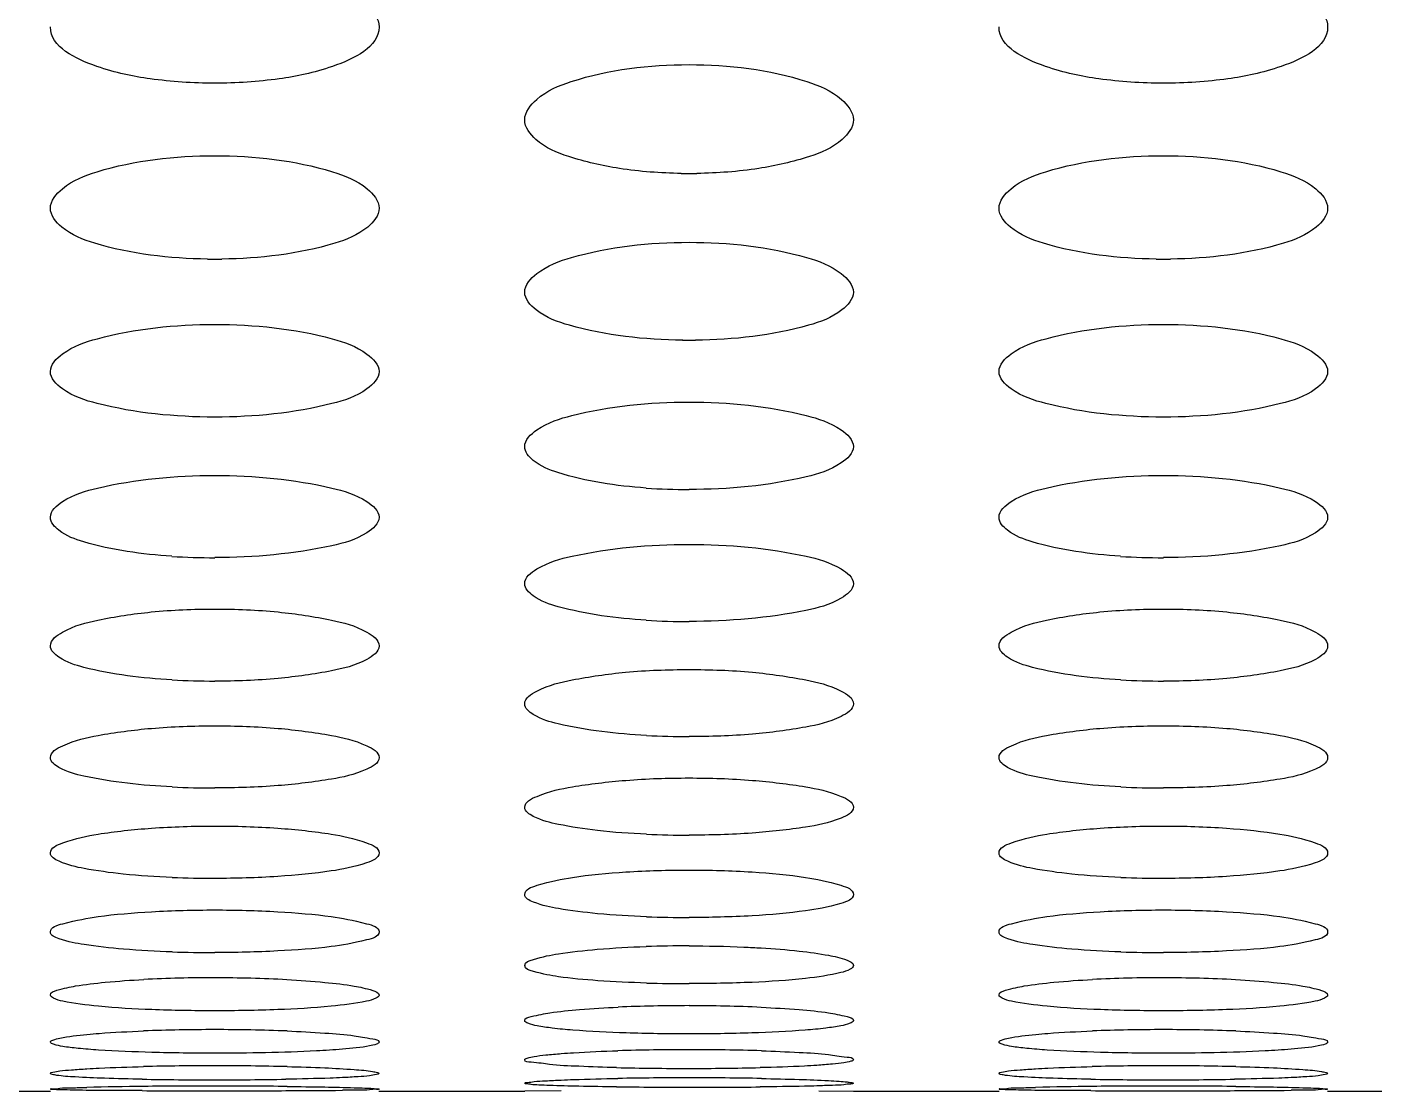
# Model space of a CAD drawing. Header units: millimetres. Extents: x 0 to 1189, y 0 to 841.
# Drawn here: x 557.13 to 569.43, y 247.11 to 256.83 of the extents above; entities that cross this region are included whole.
import ezdxf

# ---------------------------------------------------------------- set-up
doc = ezdxf.new("R2010")
doc.units = ezdxf.units.MM
doc.header["$LTSCALE"] = 65.395
doc.layers.get('0').update_dxf_attribs({"linetype": 'CONTINUOUS'})

msp = doc.modelspace()

# ---------------------------------------------------------------- linework, layer by layer
at = {"color": 7, "linetype": 'Continuous'}
for p, q in [((556.014, 247.109), (557.346, 247.109)), ((560.342, 247.109), (561.674, 247.109)), ((562.008, 247.112), (561.674, 247.109)), ((564.358, 247.112), (564.674, 247.109)), ((564.674, 247.109), (566.006, 247.109)), ((569.003, 247.109), (590.354, 247.109))]:
    msp.add_line(p, q, dxfattribs=at)
for centre, radius, start, end in [((563.174, 260.03), 4.542, 269.0972, 270.9041), ((558.844, 259.492), 4.786, 269.2266, 270.7746), ((567.504, 259.492), 4.786, 269.2266, 270.7746), ((563.174, 259.019), 5.055, 269.3417, 270.6592), ((563.171, 258.257), 5.655, 266.0614, 270.0316), ((558.841, 258), 6.021, 266.3071, 270.0299), ((567.501, 258), 6.021, 266.3071, 270.0299), ((563.171, 257.828), 6.432, 266.5491, 270.0282), ((558.841, 257.751), 6.898, 266.7877, 270.0265), ((567.501, 257.751), 6.898, 266.7877, 270.0265), ((563.171, 257.779), 7.433, 267.0233, 270.0248), ((558.841, 257.929), 8.052, 267.2559, 270.0231), ((567.501, 257.929), 8.052, 267.2559, 270.0231), ((563.171, 258.224), 8.778, 267.4861, 270.0214), ((558.841, 258.693), 9.641, 267.7138, 270.0196), ((567.501, 258.693), 9.641, 267.7138, 270.0196), ((563.171, 259.38), 10.686, 267.9395, 270.0178), ((563.171, 236.694), 11.741, 89.9853, 91.9008), ((558.841, 260.35), 11.976, 268.1632, 270.0161), ((567.501, 260.35), 11.976, 268.1632, 270.0161), ((558.828, 235.675), 12.469, 89.9261, 92.904), ((558.861, 235.731), 12.412, 87.0339, 90.0795), ((563.171, 261.701), 13.611, 268.3853, 270.0143), ((567.488, 235.675), 12.469, 89.9261, 92.904), ((567.521, 235.731), 12.412, 87.0339, 90.0795), ((563.158, 233.497), 14.392, 89.9366, 92.5178), ((563.191, 233.561), 14.327, 87.4282, 90.0682), ((558.828, 230.661), 17.009, 89.9473, 92.1322), ((558.861, 230.736), 16.934, 87.8221, 90.0567), ((567.489, 230.661), 17.009, 89.9473, 92.1322), ((567.521, 230.736), 16.934, 87.8221, 90.0567), ((563.159, 226.706), 20.781, 89.9581, 91.7471), ((563.19, 226.796), 20.691, 88.2154, 90.0451), ((558.83, 220.651), 26.689, 89.9691, 91.3625), ((558.859, 220.762), 26.578, 88.6085, 90.0333), ((563.15, 274.232), 26.916, 268.6437, 270.0508), ((563.196, 274.392), 27.076, 269.9527, 271.3264), ((567.49, 220.651), 26.689, 89.9691, 91.3625), ((567.52, 220.762), 26.578, 88.6085, 90.0333), ((558.818, 285.004), 37.792, 269.0365, 270.0388), ((558.868, 285.243), 38.031, 269.9638, 270.942), ((563.161, 209.958), 37.272, 89.9802, 90.9781), ((563.188, 210.1), 37.13, 89.0012, 90.0214), ((567.479, 285.004), 37.792, 269.0365, 270.0388), ((567.528, 285.243), 38.031, 269.9638, 270.942), ((558.529, 211.169), 35.984, 90.533, 91.3562), ((558.794, 443.122), 196.01, 269.82145, 270.01474), ((558.835, 185.429), 61.726, 89.99134, 90.59403), ((558.854, 185.616), 61.539, 89.39375, 90.00937), ((558.892, 445.404), 198.292, 269.98624, 270.17387), ((559.381, 307.841), 60.728, 270.10634, 270.59399), ((563.144, 310.522), 63.377, 269.42903, 270.0268), ((563.202, 310.977), 63.833, 269.97502, 270.55785), ((567.19, 211.169), 35.984, 90.533, 91.3562), ((567.454, 443.122), 196.01, 269.82145, 270.01474), ((567.495, 185.429), 61.726, 89.99134, 90.59403), ((567.514, 185.616), 61.539, 89.39375, 90.00937), ((567.552, 445.404), 198.292, 269.98624, 270.17387), ((568.041, 307.841), 60.728, 270.10634, 270.59399)]:
    msp.add_arc(centre, radius, start, end, dxfattribs=at)
for points, knots in [([(558.844, 257.355), (559.041, 257.355), (559.406, 257.332), (559.879, 257.219), (560.212, 257.077), (560.344, 256.9), (560.344, 256.825)], [0, 0, 0, 0, 0.352477, 0.652127, 0.866287, 1, 1, 1, 1]), ([(567.504, 257.355), (567.701, 257.355), (568.066, 257.332), (568.54, 257.219), (568.872, 257.077), (569.004, 256.9), (569.004, 256.825)], [0, 0, 0, 0, 0.352477, 0.652127, 0.866287, 1, 1, 1, 1]), ([(558.844, 256.311), (558.647, 256.311), (558.273, 256.338), (557.777, 256.438), (557.344, 256.64), (557.344, 256.825)], [0, 0, 0, 0, 0.358044, 0.662257, 1, 1, 1, 1]), ([(560.344, 256.825), (560.344, 256.64), (559.911, 256.438), (559.415, 256.338), (559.04, 256.311), (558.844, 256.311)], [0, 0, 0, 0, 0.337733, 0.641958, 1, 1, 1, 1]), ([(567.504, 256.311), (567.308, 256.311), (566.933, 256.338), (566.438, 256.438), (566.004, 256.64), (566.004, 256.825)], [0, 0, 0, 0, 0.358044, 0.662257, 1, 1, 1, 1]), ([(569.004, 256.825), (569.004, 256.64), (568.571, 256.438), (568.076, 256.338), (567.701, 256.311), (567.504, 256.311)], [0, 0, 0, 0, 0.337733, 0.641958, 1, 1, 1, 1]), ([(561.674, 255.977), (561.674, 256.049), (561.811, 256.22), (562.321, 256.424), (562.812, 256.481), (563.174, 256.481)], [0, 0, 0, 0, 0.130483, 0.345002, 1, 1, 1, 1]), ([(563.174, 256.481), (563.536, 256.481), (564.027, 256.424), (564.537, 256.22), (564.674, 256.049), (564.674, 255.977)], [0, 0, 0, 0, 0.654989, 0.869511, 1, 1, 1, 1]), ([(563.103, 255.488), (562.914, 255.491), (562.566, 255.515), (562.116, 255.618), (561.801, 255.744), (561.674, 255.908), (561.674, 255.977)], [0, 0, 0, 0, 0.357213, 0.657286, 0.869555, 1, 1, 1, 1]), ([(564.674, 255.977), (564.674, 255.908), (564.547, 255.744), (564.232, 255.618), (563.782, 255.515), (563.434, 255.491), (563.246, 255.488)], [0, 0, 0, 0, 0.13044, 0.342703, 0.642785, 1, 1, 1, 1]), ([(557.344, 255.17), (557.344, 255.24), (557.485, 255.404), (557.993, 255.595), (558.483, 255.649), (558.844, 255.649)], [0, 0, 0, 0, 0.126967, 0.341402, 1, 1, 1, 1]), ([(558.844, 255.649), (559.205, 255.649), (559.695, 255.595), (560.203, 255.404), (560.344, 255.24), (560.344, 255.17)], [0, 0, 0, 0, 0.658589, 0.873026, 1, 1, 1, 1]), ([(566.004, 255.17), (566.004, 255.24), (566.145, 255.404), (566.654, 255.595), (567.143, 255.649), (567.504, 255.649)], [0, 0, 0, 0, 0.126967, 0.341402, 1, 1, 1, 1]), ([(567.504, 255.649), (567.865, 255.649), (568.355, 255.595), (568.863, 255.404), (569.004, 255.24), (569.004, 255.17)], [0, 0, 0, 0, 0.658589, 0.873026, 1, 1, 1, 1]), ([(558.779, 254.706), (558.432, 254.711), (557.965, 254.763), (557.476, 254.945), (557.344, 255.103), (557.344, 255.17)], [0, 0, 0, 0, 0.660313, 0.87299, 1, 1, 1, 1]), ([(560.344, 255.17), (560.344, 255.103), (560.212, 254.945), (559.723, 254.763), (559.255, 254.711), (558.909, 254.706)], [0, 0, 0, 0, 0.127005, 0.339676, 1, 1, 1, 1]), ([(567.44, 254.706), (567.093, 254.711), (566.625, 254.763), (566.137, 254.945), (566.004, 255.103), (566.004, 255.17)], [0, 0, 0, 0, 0.660313, 0.87299, 1, 1, 1, 1]), ([(569.004, 255.17), (569.004, 255.103), (568.872, 254.945), (568.383, 254.763), (567.916, 254.711), (567.569, 254.706)], [0, 0, 0, 0, 0.127005, 0.339676, 1, 1, 1, 1]), ([(561.674, 254.404), (561.674, 254.471), (561.82, 254.628), (562.325, 254.806), (562.814, 254.859), (563.174, 254.859)], [0, 0, 0, 0, 0.123467, 0.337852, 1, 1, 1, 1]), ([(563.174, 254.859), (563.534, 254.859), (564.023, 254.806), (564.528, 254.628), (564.674, 254.471), (564.674, 254.404)], [0, 0, 0, 0, 0.662139, 0.876527, 1, 1, 1, 1]), ([(563.116, 253.965), (562.768, 253.969), (562.3, 254.019), (561.812, 254.188), (561.674, 254.34), (561.674, 254.404)], [0, 0, 0, 0, 0.66391, 0.876637, 1, 1, 1, 1]), ([(564.674, 254.404), (564.674, 254.34), (564.536, 254.188), (564.048, 254.019), (563.58, 253.969), (563.232, 253.965)], [0, 0, 0, 0, 0.123358, 0.336079, 1, 1, 1, 1]), ([(557.344, 253.679), (557.344, 253.744), (557.495, 253.894), (557.997, 254.059), (558.484, 254.109), (558.844, 254.109)], [0, 0, 0, 0, 0.120063, 0.334554, 1, 1, 1, 1]), ([(558.844, 254.109), (559.204, 254.109), (559.692, 254.059), (560.194, 253.893), (560.344, 253.744), (560.344, 253.679)], [0, 0, 0, 0, 0.666388, 0.880309, 1, 1, 1, 1]), ([(566.004, 253.679), (566.004, 253.744), (566.155, 253.894), (566.657, 254.059), (567.145, 254.109), (567.504, 254.109)], [0, 0, 0, 0, 0.120063, 0.334554, 1, 1, 1, 1]), ([(567.504, 254.109), (567.864, 254.109), (568.352, 254.059), (568.854, 253.893), (569.004, 253.744), (569.004, 253.679)], [0, 0, 0, 0, 0.666388, 0.880309, 1, 1, 1, 1]), ([(558.844, 253.263), (558.484, 253.263), (557.998, 253.311), (557.494, 253.467), (557.344, 253.615), (557.344, 253.679)], [0, 0, 0, 0, 0.667555, 0.881041, 1, 1, 1, 1]), ([(560.344, 253.679), (560.344, 253.615), (560.193, 253.466), (559.689, 253.311), (559.203, 253.263), (558.844, 253.263)], [0, 0, 0, 0, 0.119328, 0.333386, 1, 1, 1, 1]), ([(567.504, 253.263), (567.144, 253.263), (566.658, 253.311), (566.155, 253.467), (566.004, 253.615), (566.004, 253.679)], [0, 0, 0, 0, 0.667555, 0.881041, 1, 1, 1, 1]), ([(569.004, 253.679), (569.004, 253.615), (568.853, 253.466), (568.35, 253.311), (567.863, 253.263), (567.504, 253.263)], [0, 0, 0, 0, 0.119328, 0.333386, 1, 1, 1, 1]), ([(561.674, 252.994), (561.674, 253.056), (561.83, 253.199), (562.327, 253.352), (562.815, 253.4), (563.174, 253.4)], [0, 0, 0, 0, 0.116573, 0.331073, 1, 1, 1, 1]), ([(563.174, 253.4), (563.533, 253.4), (564.021, 253.352), (564.518, 253.199), (564.674, 253.056), (564.674, 252.994)], [0, 0, 0, 0, 0.668915, 0.883419, 1, 1, 1, 1]), ([(562.782, 252.615), (562.511, 252.634), (562.15, 252.686), (561.775, 252.828), (561.674, 252.945), (561.674, 252.994)], [0, 0, 0, 0, 0.671383, 0.878704, 1, 1, 1, 1]), ([(564.674, 252.994), (564.674, 252.932), (564.518, 252.791), (564.019, 252.647), (563.533, 252.602), (563.174, 252.602)], [0, 0, 0, 0, 0.11584, 0.329936, 1, 1, 1, 1]), ([(557.344, 252.348), (557.344, 252.409), (557.505, 252.544), (557.998, 252.684), (558.486, 252.731), (558.844, 252.731)], [0, 0, 0, 0, 0.113166, 0.327714, 1, 1, 1, 1]), ([(558.844, 252.731), (559.202, 252.731), (559.69, 252.684), (560.183, 252.544), (560.344, 252.409), (560.344, 252.348)], [0, 0, 0, 0, 0.672274, 0.886827, 1, 1, 1, 1]), ([(566.004, 252.348), (566.004, 252.409), (566.165, 252.544), (566.658, 252.684), (567.146, 252.731), (567.504, 252.731)], [0, 0, 0, 0, 0.113166, 0.327714, 1, 1, 1, 1]), ([(567.504, 252.731), (567.863, 252.731), (568.35, 252.684), (568.843, 252.544), (569.004, 252.409), (569.004, 252.348)], [0, 0, 0, 0, 0.672274, 0.886827, 1, 1, 1, 1]), ([(558.453, 251.992), (558.182, 252.01), (557.821, 252.059), (557.448, 252.19), (557.344, 252.301), (557.344, 252.348)], [0, 0, 0, 0, 0.675613, 0.882667, 1, 1, 1, 1]), ([(560.344, 252.348), (560.344, 252.289), (560.183, 252.155), (559.689, 252.024), (559.202, 251.98), (558.844, 251.98)], [0, 0, 0, 0, 0.112437, 0.326609, 1, 1, 1, 1]), ([(567.113, 251.992), (566.842, 252.01), (566.481, 252.059), (566.108, 252.19), (566.004, 252.301), (566.004, 252.348)], [0, 0, 0, 0, 0.675613, 0.882667, 1, 1, 1, 1]), ([(569.004, 252.348), (569.004, 252.289), (568.843, 252.155), (568.349, 252.024), (567.862, 251.98), (567.504, 251.98)], [0, 0, 0, 0, 0.112437, 0.326609, 1, 1, 1, 1]), ([(561.674, 251.742), (561.674, 251.8), (561.84, 251.927), (562.328, 252.057), (562.816, 252.101), (563.174, 252.101)], [0, 0, 0, 0, 0.109808, 0.324433, 1, 1, 1, 1]), ([(563.174, 252.101), (563.532, 252.101), (564.021, 252.057), (564.508, 251.927), (564.674, 251.8), (564.674, 251.742)], [0, 0, 0, 0, 0.675556, 0.890185, 1, 1, 1, 1]), ([(562.784, 251.408), (562.513, 251.425), (562.152, 251.472), (561.782, 251.592), (561.674, 251.697), (561.674, 251.742)], [0, 0, 0, 0, 0.679772, 0.886607, 1, 1, 1, 1]), ([(564.674, 251.742), (564.674, 251.684), (564.507, 251.559), (564.019, 251.438), (563.532, 251.397), (563.174, 251.397)], [0, 0, 0, 0, 0.109087, 0.323363, 1, 1, 1, 1]), ([(557.344, 251.174), (557.344, 251.23), (557.515, 251.349), (557.819, 251.424), (558.295, 251.497), (558.65, 251.51), (558.844, 251.51)], [0, 0, 0, 0, 0.10641, 0.320933, 0.632576, 1, 1, 1, 1]), ([(558.844, 251.51), (559.038, 251.51), (559.393, 251.497), (559.869, 251.424), (560.172, 251.349), (560.344, 251.23), (560.344, 251.174)], [0, 0, 0, 0, 0.367415, 0.679057, 0.893584, 1, 1, 1, 1]), ([(566.004, 251.174), (566.004, 251.23), (566.176, 251.349), (566.479, 251.424), (566.955, 251.497), (567.311, 251.51), (567.504, 251.51)], [0, 0, 0, 0, 0.10641, 0.320933, 0.632576, 1, 1, 1, 1]), ([(567.504, 251.51), (567.698, 251.51), (568.053, 251.497), (568.529, 251.424), (568.833, 251.349), (569.004, 251.23), (569.004, 251.174)], [0, 0, 0, 0, 0.367415, 0.679057, 0.893584, 1, 1, 1, 1]), ([(558.454, 250.863), (558.184, 250.878), (557.823, 250.923), (557.456, 251.032), (557.344, 251.131), (557.344, 251.174)], [0, 0, 0, 0, 0.683849, 0.890513, 1, 1, 1, 1]), ([(560.344, 251.174), (560.344, 251.119), (560.172, 251.002), (559.868, 250.933), (559.393, 250.864), (559.037, 250.852), (558.844, 250.852)], [0, 0, 0, 0, 0.105711, 0.319937, 0.631977, 1, 1, 1, 1]), ([(567.114, 250.863), (566.844, 250.878), (566.483, 250.923), (566.116, 251.032), (566.004, 251.131), (566.004, 251.174)], [0, 0, 0, 0, 0.683849, 0.890513, 1, 1, 1, 1]), ([(569.004, 251.174), (569.004, 251.119), (568.832, 251.002), (568.529, 250.933), (568.053, 250.864), (567.698, 250.852), (567.504, 250.852)], [0, 0, 0, 0, 0.105711, 0.319937, 0.631977, 1, 1, 1, 1]), ([(561.674, 250.645), (561.674, 250.699), (561.851, 250.808), (562.149, 250.877), (562.626, 250.946), (562.981, 250.958), (563.174, 250.958)], [0, 0, 0, 0, 0.103202, 0.317876, 0.630907, 1, 1, 1, 1]), ([(563.174, 250.958), (563.367, 250.958), (563.722, 250.946), (564.199, 250.877), (564.497, 250.808), (564.674, 250.699), (564.674, 250.645)], [0, 0, 0, 0, 0.369085, 0.682114, 0.896792, 1, 1, 1, 1]), ([(562.785, 250.356), (562.515, 250.37), (562.153, 250.412), (561.79, 250.511), (561.674, 250.603), (561.674, 250.645)], [0, 0, 0, 0, 0.68783, 0.894368, 1, 1, 1, 1]), ([(564.674, 250.645), (564.674, 250.591), (564.496, 250.484), (564.199, 250.42), (563.721, 250.356), (563.367, 250.346), (563.174, 250.346)], [0, 0, 0, 0, 0.102516, 0.316918, 0.630333, 1, 1, 1, 1]), ([(557.344, 250.154), (557.344, 250.206), (557.527, 250.305), (557.819, 250.369), (558.298, 250.433), (558.651, 250.444), (558.844, 250.444)], [0, 0, 0, 0, 0.10008, 0.314923, 0.629295, 1, 1, 1, 1]), ([(558.844, 250.444), (559.037, 250.444), (559.39, 250.433), (559.869, 250.369), (560.161, 250.305), (560.344, 250.206), (560.344, 250.154)], [0, 0, 0, 0, 0.370697, 0.685068, 0.899914, 1, 1, 1, 1]), ([(566.004, 250.154), (566.004, 250.206), (566.187, 250.305), (566.479, 250.369), (566.958, 250.433), (567.311, 250.444), (567.504, 250.444)], [0, 0, 0, 0, 0.10008, 0.314923, 0.629295, 1, 1, 1, 1]), ([(567.504, 250.444), (567.697, 250.444), (568.05, 250.433), (568.529, 250.369), (568.822, 250.305), (569.004, 250.206), (569.004, 250.154)], [0, 0, 0, 0, 0.370697, 0.685068, 0.899914, 1, 1, 1, 1]), ([(558.455, 249.886), (558.185, 249.899), (557.822, 249.938), (557.464, 250.029), (557.344, 250.114), (557.344, 250.154)], [0, 0, 0, 0, 0.6917, 0.898155, 1, 1, 1, 1]), ([(560.344, 250.154), (560.344, 250.102), (560.16, 250.004), (559.869, 249.946), (559.39, 249.887), (559.037, 249.877), (558.844, 249.877)], [0, 0, 0, 0, 0.09941, 0.314006, 0.628748, 1, 1, 1, 1]), ([(567.115, 249.886), (566.846, 249.899), (566.483, 249.938), (566.125, 250.029), (566.004, 250.114), (566.004, 250.154)], [0, 0, 0, 0, 0.6917, 0.898155, 1, 1, 1, 1]), ([(569.004, 250.154), (569.004, 250.102), (568.821, 250.004), (568.529, 249.946), (568.05, 249.887), (567.697, 249.877), (567.504, 249.877)], [0, 0, 0, 0, 0.09941, 0.314006, 0.628748, 1, 1, 1, 1]), ([(561.674, 249.7), (561.674, 249.75), (561.862, 249.84), (562.148, 249.899), (562.629, 249.957), (562.981, 249.968), (563.174, 249.968)], [0, 0, 0, 0, 0.09706, 0.312086, 0.627748, 1, 1, 1, 1]), ([(563.174, 249.968), (563.367, 249.968), (563.719, 249.957), (564.2, 249.899), (564.486, 249.84), (564.674, 249.75), (564.674, 249.7)], [0, 0, 0, 0, 0.372245, 0.687905, 0.902935, 1, 1, 1, 1]), ([(562.786, 249.454), (562.636, 249.461), (562.369, 249.478), (562.014, 249.534), (561.799, 249.584), (561.674, 249.662), (561.674, 249.7)], [0, 0, 0, 0, 0.385559, 0.695614, 0.90191, 1, 1, 1, 1]), ([(564.674, 249.7), (564.674, 249.65), (564.485, 249.562), (564.199, 249.508), (563.718, 249.455), (563.367, 249.446), (563.174, 249.446)], [0, 0, 0, 0, 0.09641, 0.311214, 0.627229, 1, 1, 1, 1]), ([(557.344, 249.283), (557.344, 249.332), (557.538, 249.411), (557.818, 249.467), (558.301, 249.519), (558.651, 249.529), (558.844, 249.529)], [0, 0, 0, 0, 0.094158, 0.309378, 0.626271, 1, 1, 1, 1]), ([(558.844, 249.529), (559.036, 249.529), (559.387, 249.519), (559.87, 249.467), (560.15, 249.411), (560.344, 249.332), (560.344, 249.283)], [0, 0, 0, 0, 0.373721, 0.690613, 0.905837, 1, 1, 1, 1]), ([(566.004, 249.283), (566.004, 249.332), (566.198, 249.411), (566.478, 249.467), (566.961, 249.519), (567.312, 249.529), (567.504, 249.529)], [0, 0, 0, 0, 0.094158, 0.309378, 0.626271, 1, 1, 1, 1]), ([(567.504, 249.529), (567.697, 249.529), (568.048, 249.519), (568.53, 249.467), (568.81, 249.411), (569.004, 249.332), (569.004, 249.283)], [0, 0, 0, 0, 0.373721, 0.690613, 0.905837, 1, 1, 1, 1]), ([(558.456, 249.059), (558.307, 249.065), (558.04, 249.081), (557.684, 249.132), (557.474, 249.177), (557.344, 249.247), (557.344, 249.283)], [0, 0, 0, 0, 0.387631, 0.699177, 0.905489, 1, 1, 1, 1]), ([(560.344, 249.283), (560.344, 249.235), (560.149, 249.159), (559.87, 249.108), (559.387, 249.06), (559.036, 249.051), (558.844, 249.051)], [0, 0, 0, 0, 0.093533, 0.308555, 0.625784, 1, 1, 1, 1]), ([(567.116, 249.059), (566.967, 249.065), (566.701, 249.081), (566.344, 249.132), (566.134, 249.177), (566.004, 249.247), (566.004, 249.283)], [0, 0, 0, 0, 0.387631, 0.699177, 0.905489, 1, 1, 1, 1]), ([(569.004, 249.283), (569.004, 249.235), (568.809, 249.159), (568.53, 249.108), (568.047, 249.06), (567.697, 249.051), (567.504, 249.051)], [0, 0, 0, 0, 0.093533, 0.308555, 0.625784, 1, 1, 1, 1]), ([(561.674, 248.904), (561.674, 248.951), (561.874, 249.019), (562.147, 249.072), (562.632, 249.118), (562.982, 249.127), (563.174, 249.127)], [0, 0, 0, 0, 0.091394, 0.306815, 0.624875, 1, 1, 1, 1]), ([(563.174, 249.127), (563.366, 249.127), (563.716, 249.118), (564.201, 249.072), (564.474, 249.019), (564.674, 248.951), (564.674, 248.904)], [0, 0, 0, 0, 0.375118, 0.693176, 0.908601, 1, 1, 1, 1]), ([(562.787, 248.701), (562.637, 248.707), (562.372, 248.721), (562.014, 248.766), (561.808, 248.808), (561.674, 248.869), (561.674, 248.904)], [0, 0, 0, 0, 0.389601, 0.702574, 0.908932, 1, 1, 1, 1]), ([(564.674, 248.904), (564.674, 248.858), (564.474, 248.793), (564.201, 248.744), (563.716, 248.702), (563.366, 248.694), (563.174, 248.694)], [0, 0, 0, 0, 0.0908, 0.306046, 0.62442, 1, 1, 1, 1]), ([(557.344, 248.562), (557.344, 248.607), (557.549, 248.663), (557.816, 248.714), (558.303, 248.754), (558.652, 248.763), (558.844, 248.763)], [0, 0, 0, 0, 0.088788, 0.304413, 0.623566, 1, 1, 1, 1]), ([(558.844, 248.763), (559.036, 248.763), (559.385, 248.754), (559.872, 248.714), (560.139, 248.663), (560.344, 248.607), (560.344, 248.562)], [0, 0, 0, 0, 0.376427, 0.695579, 0.911207, 1, 1, 1, 1]), ([(566.004, 248.562), (566.004, 248.607), (566.209, 248.663), (566.476, 248.714), (566.964, 248.754), (567.312, 248.763), (567.504, 248.763)], [0, 0, 0, 0, 0.088788, 0.304413, 0.623566, 1, 1, 1, 1]), ([(567.504, 248.763), (567.696, 248.763), (568.045, 248.754), (568.532, 248.714), (568.799, 248.663), (569.004, 248.607), (569.004, 248.562)], [0, 0, 0, 0, 0.376427, 0.695579, 0.911207, 1, 1, 1, 1]), ([(558.457, 248.38), (558.308, 248.385), (558.043, 248.398), (557.683, 248.438), (557.483, 248.476), (557.344, 248.528), (557.344, 248.562)], [0, 0, 0, 0, 0.391455, 0.705778, 0.912211, 1, 1, 1, 1]), ([(560.344, 248.562), (560.344, 248.517), (560.138, 248.464), (559.872, 248.417), (559.384, 248.382), (559.036, 248.374), (558.844, 248.374)], [0, 0, 0, 0, 0.08823, 0.303701, 0.623147, 1, 1, 1, 1]), ([(567.117, 248.38), (566.968, 248.385), (566.703, 248.398), (566.343, 248.438), (566.143, 248.476), (566.004, 248.528), (566.004, 248.562)], [0, 0, 0, 0, 0.391455, 0.705778, 0.912211, 1, 1, 1, 1]), ([(569.004, 248.562), (569.004, 248.517), (568.798, 248.464), (568.532, 248.417), (568.044, 248.382), (567.696, 248.374), (567.504, 248.374)], [0, 0, 0, 0, 0.08823, 0.303701, 0.623147, 1, 1, 1, 1]), ([(561.674, 248.256), (561.674, 248.288), (561.816, 248.332), (562.01, 248.372), (562.371, 248.41), (562.633, 248.424), (562.782, 248.429)], [0, 0, 0, 0, 0.085257, 0.291892, 0.607152, 1, 1, 1, 1]), ([(563.174, 248.435), (563.341, 248.435), (563.561, 248.431), (563.781, 248.419), (563.833, 248.416)], [0, 0, 0, 0, 0.760707, 1, 1, 1, 1]), ([(563.833, 248.416), (563.949, 248.409), (564.151, 248.394), (564.424, 248.356), (564.574, 248.323), (564.674, 248.281), (564.674, 248.256)], [0, 0, 0, 0, 0.400602, 0.712109, 0.913634, 1, 1, 1, 1]), ([(562.787, 248.095), (562.638, 248.1), (562.375, 248.111), (562.012, 248.145), (561.818, 248.181), (561.674, 248.224), (561.674, 248.256)], [0, 0, 0, 0, 0.39318, 0.708764, 0.915292, 1, 1, 1, 1]), ([(564.674, 248.256), (564.674, 248.241), (564.63, 248.209), (564.489, 248.17), (564.181, 248.126), (563.722, 248.097), (563.366, 248.09), (563.174, 248.09)], [0, 0, 0, 0, 0.028721, 0.088113, 0.303128, 0.62298, 1, 1, 1, 1]), ([(557.344, 247.986), (557.344, 248.011), (557.45, 248.045), (557.597, 248.076), (557.875, 248.108), (558.079, 248.122), (558.196, 248.128)], [0, 0, 0, 0, 0.082715, 0.284579, 0.597576, 1, 1, 1, 1]), ([(559.503, 248.127), (559.619, 248.121), (559.82, 248.107), (560.094, 248.075), (560.24, 248.044), (560.344, 248.01), (560.344, 247.986)], [0, 0, 0, 0, 0.402856, 0.715789, 0.917248, 1, 1, 1, 1]), ([(566.004, 247.986), (566.004, 248.011), (566.11, 248.045), (566.258, 248.076), (566.535, 248.108), (566.739, 248.122), (566.856, 248.128)], [0, 0, 0, 0, 0.082715, 0.284579, 0.597576, 1, 1, 1, 1]), ([(568.164, 248.127), (568.279, 248.121), (568.481, 248.107), (568.755, 248.075), (568.9, 248.044), (569.004, 248.01), (569.004, 247.986)], [0, 0, 0, 0, 0.402856, 0.715789, 0.917248, 1, 1, 1, 1]), ([(558.844, 247.842), (558.652, 247.842), (558.296, 247.849), (557.839, 247.873), (557.528, 247.912), (557.391, 247.945), (557.344, 247.973), (557.344, 247.986)], [0, 0, 0, 0, 0.378151, 0.699148, 0.914415, 0.973215, 1, 1, 1, 1]), ([(560.344, 247.986), (560.344, 247.973), (560.297, 247.945), (560.159, 247.912), (559.849, 247.873), (559.392, 247.849), (559.036, 247.842), (558.844, 247.842)], [0, 0, 0, 0, 0.026806, 0.085624, 0.300926, 0.621788, 1, 1, 1, 1]), ([(567.504, 247.842), (567.313, 247.842), (566.957, 247.849), (566.499, 247.873), (566.189, 247.912), (566.051, 247.945), (566.004, 247.973), (566.004, 247.986)], [0, 0, 0, 0, 0.378151, 0.699148, 0.914415, 0.973215, 1, 1, 1, 1]), ([(569.004, 247.986), (569.004, 247.973), (568.957, 247.945), (568.82, 247.912), (568.509, 247.873), (568.052, 247.849), (567.696, 247.842), (567.504, 247.842)], [0, 0, 0, 0, 0.026806, 0.085624, 0.300926, 0.621788, 1, 1, 1, 1]), ([(561.674, 247.753), (561.674, 247.776), (561.784, 247.801), (561.926, 247.831), (562.206, 247.857), (562.409, 247.87), (562.526, 247.875)], [0, 0, 0, 0, 0.079416, 0.281257, 0.595552, 1, 1, 1, 1]), ([(563.834, 247.874), (563.949, 247.869), (564.15, 247.857), (564.426, 247.831), (564.566, 247.801), (564.674, 247.776), (564.674, 247.753)], [0, 0, 0, 0, 0.404911, 0.719153, 0.920582, 1, 1, 1, 1]), ([(563.174, 247.631), (562.982, 247.631), (562.629, 247.636), (562.211, 247.656), (561.943, 247.68), (561.801, 247.701), (561.724, 247.718), (561.674, 247.741), (561.674, 247.753)], [0, 0, 0, 0, 0.37921, 0.701104, 0.824523, 0.916712, 0.975011, 1, 1, 1, 1]), ([(564.674, 247.753), (564.674, 247.741), (564.624, 247.718), (564.547, 247.701), (564.405, 247.68), (564.137, 247.656), (563.719, 247.636), (563.366, 247.631), (563.174, 247.631)], [0, 0, 0, 0, 0.025011, 0.083326, 0.175601, 0.29897, 0.620729, 1, 1, 1, 1]), ([(557.344, 247.556), (557.344, 247.566), (557.382, 247.582), (557.483, 247.606), (557.595, 247.619), (557.678, 247.626)], [0, 0, 0, 0, 0.08193, 0.275535, 1, 1, 1, 1]), ([(558.844, 247.455), (558.652, 247.455), (558.299, 247.459), (557.881, 247.476), (557.614, 247.496), (557.47, 247.513), (557.396, 247.528), (557.344, 247.545), (557.344, 247.556)], [0, 0, 0, 0, 0.380187, 0.702911, 0.826569, 0.918766, 0.976648, 1, 1, 1, 1]), ([(557.678, 247.626), (557.716, 247.63), (557.888, 247.644), (558.06, 247.653), (558.195, 247.658)], [0, 0, 0, 0, 0.215673, 1, 1, 1, 1]), ([(559.504, 247.658), (559.62, 247.653), (559.819, 247.642), (560.097, 247.623), (560.232, 247.593), (560.344, 247.578), (560.344, 247.556)], [0, 0, 0, 0, 0.406735, 0.722147, 0.923574, 1, 1, 1, 1]), ([(560.344, 247.556), (560.344, 247.547), (560.306, 247.531), (560.205, 247.509), (560.093, 247.498), (560.01, 247.491)], [0, 0, 0, 0, 0.081462, 0.274769, 1, 1, 1, 1]), ([(566.004, 247.556), (566.004, 247.566), (566.042, 247.582), (566.143, 247.606), (566.256, 247.619), (566.339, 247.626)], [0, 0, 0, 0, 0.08193, 0.275535, 1, 1, 1, 1]), ([(567.504, 247.455), (567.313, 247.455), (566.959, 247.459), (566.541, 247.476), (566.274, 247.496), (566.131, 247.513), (566.057, 247.528), (566.004, 247.545), (566.004, 247.556)], [0, 0, 0, 0, 0.380187, 0.702911, 0.826569, 0.918766, 0.976648, 1, 1, 1, 1]), ([(566.339, 247.626), (566.376, 247.63), (566.548, 247.644), (566.72, 247.653), (566.856, 247.658)], [0, 0, 0, 0, 0.215673, 1, 1, 1, 1]), ([(568.165, 247.658), (568.28, 247.653), (568.479, 247.642), (568.757, 247.623), (568.893, 247.593), (569.004, 247.578), (569.004, 247.556)], [0, 0, 0, 0, 0.406735, 0.722147, 0.923574, 1, 1, 1, 1]), ([(569.004, 247.556), (569.004, 247.547), (568.966, 247.531), (568.865, 247.509), (568.753, 247.498), (568.67, 247.491)], [0, 0, 0, 0, 0.081462, 0.274769, 1, 1, 1, 1]), ([(560.01, 247.491), (559.931, 247.485), (559.543, 247.461), (559.154, 247.455), (558.844, 247.455)], [0, 0, 0, 0, 0.203397, 1, 1, 1, 1]), ([(561.674, 247.395), (561.674, 247.404), (561.714, 247.415), (561.77, 247.428), (561.879, 247.441), (561.961, 247.448), (562.008, 247.452)], [0, 0, 0, 0, 0.07637, 0.2696, 0.580374, 1, 1, 1, 1]), ([(562.008, 247.452), (562.045, 247.455), (562.218, 247.466), (562.39, 247.474), (562.525, 247.478)], [0, 0, 0, 0, 0.215568, 1, 1, 1, 1]), ([(563.835, 247.478), (563.95, 247.474), (564.149, 247.463), (564.428, 247.451), (564.559, 247.421), (564.674, 247.416), (564.674, 247.395)], [0, 0, 0, 0, 0.408297, 0.724716, 0.926158, 1, 1, 1, 1]), ([(568.67, 247.491), (568.591, 247.485), (568.203, 247.461), (567.814, 247.455), (567.504, 247.455)], [0, 0, 0, 0, 0.203397, 1, 1, 1, 1]), ([(557.344, 247.27), (557.344, 247.278), (557.386, 247.284), (557.439, 247.296), (557.55, 247.304), (557.63, 247.31), (557.678, 247.313)], [0, 0, 0, 0, 0.071588, 0.264613, 0.577175, 1, 1, 1, 1]), ([(557.678, 247.313), (557.715, 247.315), (557.887, 247.324), (558.06, 247.33), (558.195, 247.333)], [0, 0, 0, 0, 0.215484, 1, 1, 1, 1]), ([(559.505, 247.333), (559.62, 247.33), (559.826, 247.324), (560.081, 247.309), (560.251, 247.296), (560.316, 247.282), (560.344, 247.276), (560.344, 247.27)], [0, 0, 0, 0, 0.409195, 0.726145, 0.927428, 0.979839, 1, 1, 1, 1]), ([(562.513, 247.323), (562.398, 247.326), (562.2, 247.335), (561.92, 247.343), (561.789, 247.371), (561.674, 247.375), (561.674, 247.395)], [0, 0, 0, 0, 0.408667, 0.725224, 0.926515, 1, 1, 1, 1]), ([(564.34, 247.344), (564.303, 247.341), (564.131, 247.332), (563.958, 247.326), (563.823, 247.323)], [0, 0, 0, 0, 0.2155, 1, 1, 1, 1]), ([(564.674, 247.395), (564.674, 247.387), (564.634, 247.376), (564.579, 247.365), (564.469, 247.353), (564.388, 247.347), (564.34, 247.344)], [0, 0, 0, 0, 0.075936, 0.268929, 0.579841, 1, 1, 1, 1]), ([(566.004, 247.27), (566.004, 247.278), (566.047, 247.284), (566.099, 247.296), (566.21, 247.304), (566.291, 247.31), (566.338, 247.313)], [0, 0, 0, 0, 0.071588, 0.264613, 0.577175, 1, 1, 1, 1]), ([(566.338, 247.313), (566.375, 247.315), (566.548, 247.324), (566.72, 247.33), (566.855, 247.333)], [0, 0, 0, 0, 0.215484, 1, 1, 1, 1]), ([(568.165, 247.333), (568.28, 247.33), (568.486, 247.324), (568.741, 247.309), (568.912, 247.296), (568.977, 247.282), (569.004, 247.276), (569.004, 247.27)], [0, 0, 0, 0, 0.409195, 0.726145, 0.927428, 0.979839, 1, 1, 1, 1]), ([(558.183, 247.217), (558.068, 247.219), (557.862, 247.224), (557.607, 247.235), (557.436, 247.246), (557.372, 247.258), (557.344, 247.264), (557.344, 247.27)], [0, 0, 0, 0, 0.409472, 0.726526, 0.927693, 0.979975, 1, 1, 1, 1]), ([(560.01, 247.232), (559.973, 247.23), (559.801, 247.223), (559.628, 247.22), (559.493, 247.217)], [0, 0, 0, 0, 0.215434, 1, 1, 1, 1]), ([(560.344, 247.27), (560.344, 247.262), (560.301, 247.257), (560.249, 247.246), (560.138, 247.239), (560.058, 247.234), (560.01, 247.232)], [0, 0, 0, 0, 0.071219, 0.264067, 0.576748, 1, 1, 1, 1]), ([(561.674, 247.181), (561.674, 247.188), (561.718, 247.187), (561.768, 247.2), (561.88, 247.203), (561.96, 247.208), (562.008, 247.21)], [0, 0, 0, 0, 0.067846, 0.260757, 0.57471, 1, 1, 1, 1]), ([(562.008, 247.21), (562.045, 247.212), (562.217, 247.218), (562.39, 247.222), (562.525, 247.225)], [0, 0, 0, 0, 0.215422, 1, 1, 1, 1]), ([(563.835, 247.224), (563.95, 247.222), (564.154, 247.217), (564.392, 247.209), (564.535, 247.2), (564.611, 247.195), (564.645, 247.187), (564.674, 247.186), (564.674, 247.181)], [0, 0, 0, 0, 0.41032, 0.728018, 0.844333, 0.929425, 0.981411, 1, 1, 1, 1]), ([(566.843, 247.217), (566.728, 247.219), (566.522, 247.224), (566.268, 247.235), (566.097, 247.246), (566.032, 247.258), (566.004, 247.264), (566.004, 247.27)], [0, 0, 0, 0, 0.409472, 0.726526, 0.927693, 0.979975, 1, 1, 1, 1]), ([(568.67, 247.232), (568.633, 247.23), (568.461, 247.223), (568.289, 247.22), (568.153, 247.217)], [0, 0, 0, 0, 0.215434, 1, 1, 1, 1]), ([(569.004, 247.27), (569.004, 247.262), (568.962, 247.257), (568.909, 247.246), (568.798, 247.239), (568.718, 247.234), (568.67, 247.232)], [0, 0, 0, 0, 0.071219, 0.264067, 0.576748, 1, 1, 1, 1]), ([(557.344, 247.127), (557.344, 247.134), (557.39, 247.126), (557.437, 247.14), (557.551, 247.138), (557.63, 247.142), (557.678, 247.143)], [0, 0, 0, 0, 0.065423, 0.258276, 0.573126, 1, 1, 1, 1]), ([(558.183, 247.113), (558.068, 247.113), (557.865, 247.115), (557.626, 247.115), (557.484, 247.12), (557.407, 247.119), (557.375, 247.127), (557.344, 247.122), (557.344, 247.127)], [0, 0, 0, 0, 0.411154, 0.72938, 0.845787, 0.930816, 0.982494, 1, 1, 1, 1]), ([(559.505, 247.152), (559.62, 247.15), (559.823, 247.147), (560.062, 247.143), (560.204, 247.136), (560.281, 247.137), (560.313, 247.127), (560.344, 247.132), (560.344, 247.127)], [0, 0, 0, 0, 0.411057, 0.729245, 0.845661, 0.930718, 0.98244, 1, 1, 1, 1]), ([(560.344, 247.127), (560.344, 247.12), (560.298, 247.129), (560.251, 247.116), (560.137, 247.12), (560.058, 247.117), (560.01, 247.116)], [0, 0, 0, 0, 0.065279, 0.258074, 0.572971, 1, 1, 1, 1]), ([(562.513, 247.147), (562.398, 247.149), (562.195, 247.152), (561.956, 247.157), (561.813, 247.164), (561.738, 247.167), (561.703, 247.175), (561.674, 247.176), (561.674, 247.181)], [0, 0, 0, 0, 0.41051, 0.728282, 0.844576, 0.929613, 0.981512, 1, 1, 1, 1]), ([(564.34, 247.156), (564.303, 247.155), (564.131, 247.151), (563.959, 247.149), (563.823, 247.147)], [0, 0, 0, 0, 0.215388, 1, 1, 1, 1]), ([(564.674, 247.181), (564.674, 247.173), (564.63, 247.175), (564.58, 247.163), (564.468, 247.162), (564.388, 247.158), (564.34, 247.156)], [0, 0, 0, 0, 0.067574, 0.260369, 0.574411, 1, 1, 1, 1]), ([(566.004, 247.127), (566.004, 247.134), (566.05, 247.126), (566.098, 247.14), (566.211, 247.138), (566.29, 247.142), (566.338, 247.143)], [0, 0, 0, 0, 0.065423, 0.258276, 0.573126, 1, 1, 1, 1]), ([(566.843, 247.113), (566.728, 247.113), (566.525, 247.115), (566.286, 247.115), (566.144, 247.12), (566.067, 247.119), (566.035, 247.127), (566.004, 247.122), (566.004, 247.127)], [0, 0, 0, 0, 0.411154, 0.72938, 0.845787, 0.930816, 0.982494, 1, 1, 1, 1]), ([(568.165, 247.152), (568.28, 247.15), (568.484, 247.147), (568.723, 247.143), (568.864, 247.136), (568.941, 247.137), (568.974, 247.127), (569.004, 247.132), (569.004, 247.127)], [0, 0, 0, 0, 0.411057, 0.729245, 0.845661, 0.930718, 0.98244, 1, 1, 1, 1]), ([(569.004, 247.127), (569.004, 247.12), (568.959, 247.129), (568.911, 247.116), (568.798, 247.12), (568.718, 247.117), (568.67, 247.116)], [0, 0, 0, 0, 0.065279, 0.258074, 0.572971, 1, 1, 1, 1])]:
    msp.add_open_spline(points, degree=3, knots=knots, dxfattribs=at)

doc.saveas('drawing.dxf')
